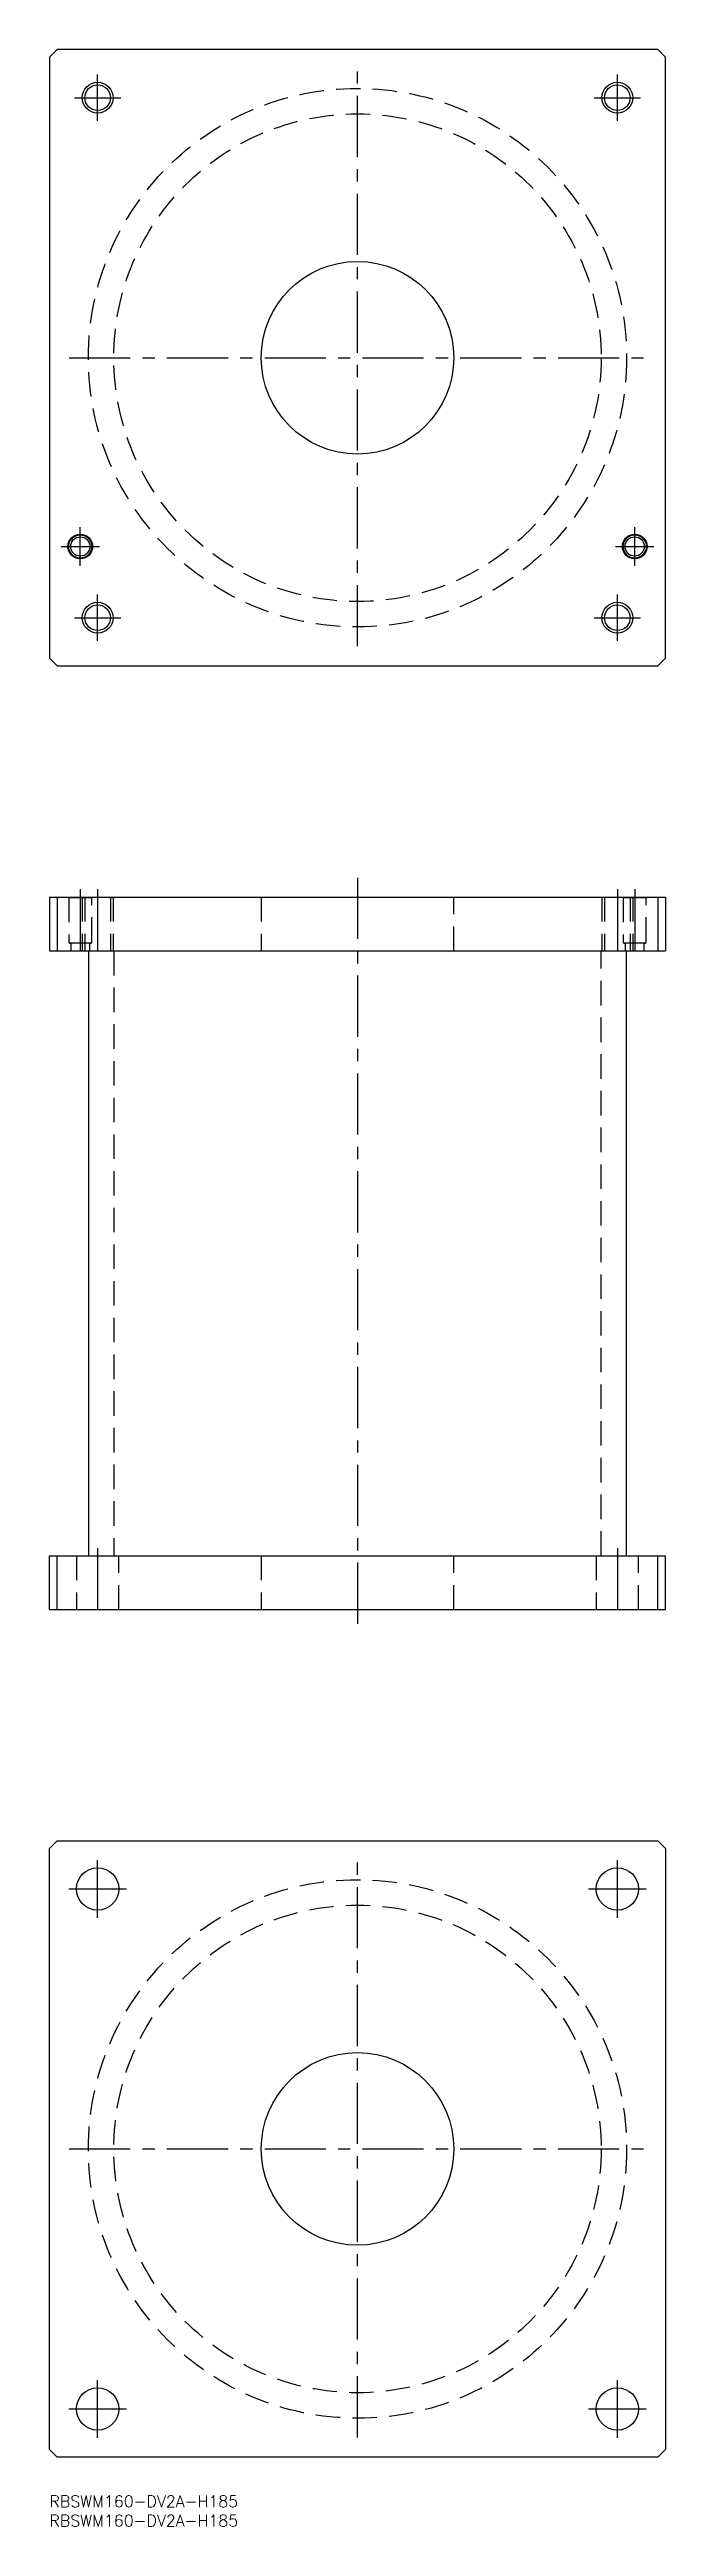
# Model space of a CAD drawing. Extents: x 0 to 160, y -8 to 635.
import ezdxf

# ---------------------------------------------------------------- set-up
doc = ezdxf.new("R2010")
doc.units = 0
doc.header["$LTSCALE"] = 0.5
doc.linetypes.add('CENTER', pattern=[50.8, 31.75, -6.35, 6.35, -6.35])
doc.linetypes.add('DASHED', pattern=[19.05, 12.7, -6.35])
for name, color, linetype in [('MSM_CENTER', 1, 'CENTER'), ('MSM_CONTINUOUS', 7, 'CONTINUOUS'), ('MSM_DASHED', 4, 'DASHED'), ('MSM_NARROW', 5, 'CONTINUOUS'), ('MSM_PART_NUMBER', 7, 'CONTINUOUS')]:
    doc.layers.add(name, color=color, linetype=linetype)
doc.styles.get("Standard").update_dxf_attribs({"font": 'txt.shx', "height": 3, "bigfont": 'bigfont.shx'})

# ---------------------------------------------------------------- blocks, each defined once
blk = doc.blocks.new('*U49')
at = {"layer": 'MSM_PART_NUMBER'}
blk.add_text('RBSWM160-DV2A-H185', height=3, dxfattribs=at).set_placement((0, -3))
blk = doc.blocks.new('*U50')
at = {"layer": 'MSM_PART_NUMBER'}
blk.add_text('RBSWM160-DV2A-H185', height=3, dxfattribs=at).set_placement((0, -8))

msp = doc.modelspace()

# ---------------------------------------------------------------- linework, layer by layer
at = {"layer": 'MSM_CENTER'}
for p, q in [((12.5, 616.5), (12.5, 628.5)), ((80, 480.1), (80, 629.9)), ((147.5, 616.5), (147.5, 628.5)), ((6.5, 622.5), (18.5, 622.5)), ((141.5, 622.5), (153.5, 622.5)), ((5.1, 555), (154.9, 555)), ((8, 501), (8, 511)), ((152, 501), (152, 511)), ((3, 506), (13, 506)), ((147, 506), (157, 506)), ((12.5, 481.5), (12.5, 493.5)), ((147.5, 481.5), (147.5, 493.5)), ((6.5, 487.5), (18.5, 487.5)), ((141.5, 487.5), (153.5, 487.5)), ((80, 420), (80, 225)), ((8, 417), (8, 399)), ((12.5, 417), (12.5, 399)), ((147.5, 417), (147.5, 399)), ((152, 417), (152, 399)), ((12.5, 246), (12.5, 228)), ((147.5, 246), (147.5, 228)), ((12.5, 150), (12.5, 165)), ((80, 15.1), (80, 164.9)), ((147.5, 150), (147.5, 165)), ((5, 157.5), (20, 157.5)), ((140, 157.5), (155, 157.5)), ((5.1, 90), (154.9, 90)), ((12.5, 15), (12.5, 30)), ((147.5, 15), (147.5, 30)), ((5, 22.5), (20, 22.5)), ((140, 22.5), (155, 22.5))]:
    msp.add_line(p, q, dxfattribs=at)
at = {"layer": 'MSM_CONTINUOUS'}
for p, q in [((2, 635), (0, 633)), ((0, 633), (0, 477)), ((158, 635), (2, 635)), ((160, 633), (158, 635)), ((160, 477), (160, 633)), ((0, 477), (2, 475)), ((158, 475), (160, 477)), ((2, 475), (158, 475)), ((0, 415), (0, 401)), ((0, 415), (160, 415)), ((2, 415), (2, 401)), ((158, 415), (158, 401)), ((160, 415), (160, 401)), ((0, 401), (160, 401)), ((10.1, 401), (10.1, 244)), ((149.9, 244), (149.9, 401)), ((0, 244), (160, 244)), ((0, 230), (0, 244)), ((2, 230), (2, 244)), ((158, 230), (158, 244)), ((160, 230), (160, 244)), ((0, 230), (160, 230)), ((0, 168), (2, 170)), ((0, 12), (0, 168)), ((2, 170), (158, 170)), ((158, 170), (160, 168)), ((160, 168), (160, 12)), ((2, 10), (0, 12)), ((158, 10), (2, 10)), ((160, 12), (158, 10))]:
    msp.add_line(p, q, dxfattribs=at)
for centre, radius in [((12.5, 622.5), 3.32), ((147.5, 622.5), 3.32), ((80, 555), 25), ((8, 506), 3.2), ((8, 506), 3), ((8, 506), 2.5), ((152, 506), 3.2), ((152, 506), 3), ((152, 506), 2.5), ((12.5, 487.5), 3.32), ((147.5, 487.5), 3.32), ((12.5, 157.5), 5.5), ((147.5, 157.5), 5.5), ((80, 90), 25), ((12.5, 22.5), 5.5), ((147.5, 22.5), 5.5)]:
    msp.add_circle(centre, radius, dxfattribs=at)
at = {"layer": 'MSM_DASHED'}
for p, q in [((4.8, 415), (5, 414.8)), ((5, 414.8), (5, 403.4)), ((11, 414.8), (5, 414.8)), ((8.5, 415), (8.5, 401)), ((9.18, 415), (9.18, 401)), ((11, 414.8), (11.2, 415)), ((11, 403.4), (11, 414.8)), ((15.82, 415), (15.82, 401)), ((16.5, 415), (16.5, 401)), ((55, 415), (55, 401)), ((105, 401), (105, 415)), ((143.5, 415), (143.5, 401)), ((144.18, 415), (144.18, 401)), ((148.8, 415), (149, 414.8)), ((149, 414.8), (149, 403.4)), ((155, 414.8), (149, 414.8)), ((150.82, 415), (150.82, 401)), ((151.5, 415), (151.5, 401)), ((155, 414.8), (155.2, 415)), ((155, 403.4), (155, 414.8)), ((10.6, 403), (5.4, 403)), ((5.5, 403), (5.5, 401)), ((10.5, 401), (10.5, 403)), ((16.7, 401), (16.7, 244)), ((143.3, 244), (143.3, 401)), ((154.6, 403), (149.4, 403)), ((149.5, 403), (149.5, 401)), ((154.5, 401), (154.5, 403)), ((7, 244), (7, 230)), ((18, 230), (18, 244)), ((55, 244), (55, 230)), ((105, 230), (105, 244)), ((142, 244), (142, 230)), ((153, 230), (153, 244))]:
    msp.add_line(p, q, dxfattribs=at)
for centre, radius in [((80, 555), 69.9), ((80, 555), 63.3), ((80, 90), 69.9), ((80, 90), 63.3)]:
    msp.add_circle(centre, radius, dxfattribs=at)
for centre, start, end in [((5.4, 403.4), 180, 270), ((10.6, 403.4), 270, 360), ((149.4, 403.4), 180, 270), ((154.6, 403.4), 270, 360)]:
    msp.add_arc(centre, 0.4, start, end, dxfattribs=at)
at = {"layer": 'MSM_NARROW'}
for centre in [(12.5, 622.5), (147.5, 622.5), (12.5, 487.5), (147.5, 487.5)]:
    msp.add_circle(centre, 4, dxfattribs=at)

# ---------------------------------------------------------------- block references
at = {"layer": 'MSM_CONTINUOUS'}
for name in ['*U49', '*U50']:
    msp.add_blockref(name, (0, 0), dxfattribs=at)

doc.saveas('drawing.dxf')
